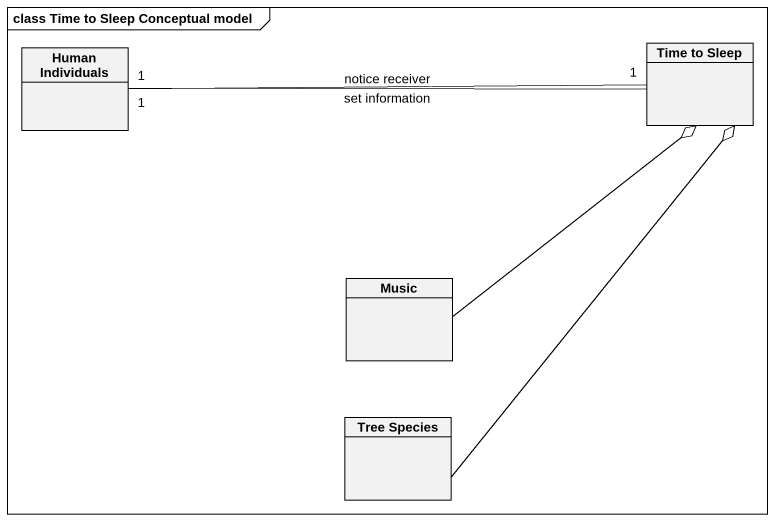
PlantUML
@startuml
mainframe class Time to Sleep Conceptual model
hide circle
hide empty members
class "Human Individuals" as Human_Individuals
class "Time to Sleep" as Time_to_Sleep
class Music
class "Tree Species" as Tree_Species
Human_Individuals "1" -right- "1" Time_to_Sleep : set information
Time_to_Sleep -left- "1" Human_Individuals : notice receiver
Music -up-o Time_to_Sleep
Tree_Species -up-o Time_to_Sleep
@enduml
